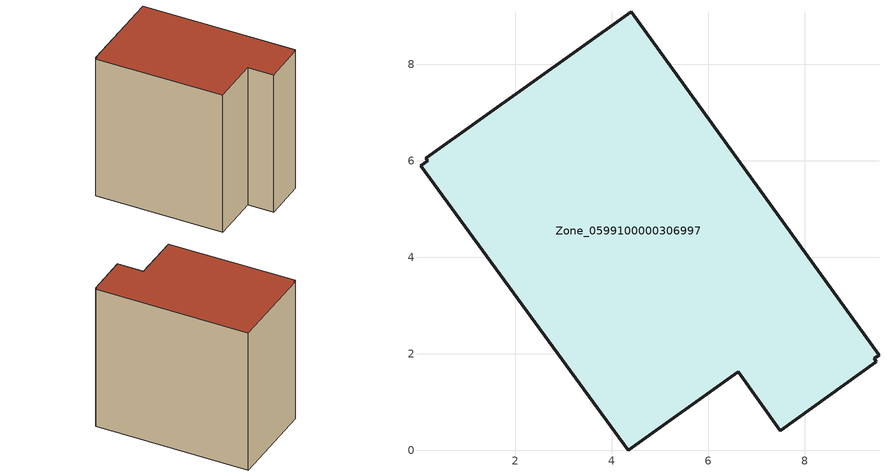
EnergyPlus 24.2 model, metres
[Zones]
Zone_0599100000306997
 floor ground (C_G): 0.14,6.05 4.4,9.09 9.54,1.97 9.44,1.9 9.48,1.84 7.49,0.41 6.62,1.63 4.34,0 0.04,5.9 0.19,6 z0
 wall outside (C_F): 9.44,1.9 9.54,1.97 4.4,9.09 0.14,6.05 0.19,6 0.04,5.9 4.34,0 6.62,1.63 7.49,0.41 9.48,1.84 9.44,1.9 z0:8.49
 roof outside (C_R): 0.19,6 0.04,5.9 4.34,0 6.62,1.63 7.49,0.41 9.48,1.84 9.44,1.9 9.54,1.97 4.4,9.09 0.14,6.05 z8.49
[BUILDING]
Pand.0599100000306997: North Axis=0; Terrain=City; Loads Convergence Tolerance Value=0.04; Temperature Convergence Tolerance Value=0.4; Solar Distribution=FullExterior; Maximum Number of Warmup Days=25; Minimum Number of Warmup Days=1
[Site:Location]
Rotterdam.The.Hague.AP_ZH_NLD Design_Conditions: Latitude=51.96; Longitude=4.45; Time Zone=1; Elevation=-4.5
[SITE:GROUNDTEMPERATURE:BUILDINGSURFACE]
18, 18, 18, 18, 18, 18, 18, 18, 18, 18, 18, 18
[MATERIAL] Thermal Absorptance=0.9; Solar Absorptance=0.7; Visible Absorptance=0.7
Name | Roughness | Thickness | Conductivity | Density | Specific Heat
G.TI.1975-1991 | MediumSmooth | 0.15 | 0.288461 | 540 | 1210
F.TI.1975-1991 | Rough | 0.3 | 0.230769 | 1920 | 840
R.TI.1975-1991 | MediumRough | 0.2 | 0.153846 | 1500 | 1000
[CONSTRUCTION]
C_G: G.TI.1975-1991
C_F: F.TI.1975-1991
C_R: R.TI.1975-1991
[ZONE]
Zone_0599100000306997: Type=1; Multiplier=1; Ceiling Height=Autocalculate; Volume=Autocalculate; Floor Area=autocalculate; Part of Total Floor Area=Yes
[ZONEINFILTRATION:DESIGNFLOWRATE]
Infil_Zone_0599100000306997: Zone or ZoneList or Space or SpaceList=Zone_0599100000306997; Schedule=AlwaysOn; Design Flow Rate Calculation Method=Flow/Area; Flow Rate per Floor Area=0.003; Constant Term Coefficient=1; Temperature Term Coefficient=0; Velocity Term Coefficient=0; Velocity Squared Term Coefficient=0
[HVACTEMPLATE:ZONE:IDEALLOADSAIRSYSTEM]
Zone_0599100000306997: Maximum Heating Supply Air Temperature=50; Minimum Cooling Supply Air Temperature=13; Maximum Heating Supply Air Humidity Ratio=0.0156; Minimum Cooling Supply Air Humidity Ratio=0.0077; Heating Limit=NoLimit; Cooling Limit=NoLimit; Dehumidification Control Type=ConstantSensibleHeatRatio; Cooling Sensible Heat Ratio=0.7; Dehumidification Setpoint=60; Humidification Control Type=None; Humidification Setpoint=30; Outdoor Air Method=None; Outdoor Air Flow Rate per Person=0.00944; Outdoor Air Flow Rate per Zone Floor Area=0; Outdoor Air Flow Rate per Zone=0; Demand Controlled Ventilation Type=None; Outdoor Air Economizer Type=NoEconomizer; Heat Recovery Type=None; Sensible Heat Recovery Effectiveness=0.7; Latent Heat Recovery Effectiveness=0.65
[ZONECONTROL:THERMOSTAT]
ThermostatControl_Zone_0599100000306997: Zone or ZoneList=Zone_0599100000306997; Control Type Schedule=DualSetpointControlType; Control 1=Thermostat_Zone_0599100000306997; Temperature Difference Between Cutout And Setpoint=0
[THERMOSTATSETPOINT:DUALSETPOINT]
Thermostat_Zone_0599100000306997: Heating Setpoint Temperature Schedule=HeatingSetpoint_Zone_0599100000306997; Cooling Setpoint Temperature Schedule=CoolingSetpoint_Zone_0599100000306997
[SCHEDULE:COMPACT]
HeatingSetpoint_Zone_0599100000306997: Through: 12/31, For: AllDays, Until: 24:00, 21
CoolingSetpoint_Zone_0599100000306997: Through: 12/31, For: AllDays, Until: 24:00, 24
DualSetpointControlType: Through: 12/31, For: AllDays, Until: 24:00, 4
AlwaysOn: Through: 12/31, For: AllDays, Until: 24:00, 1
